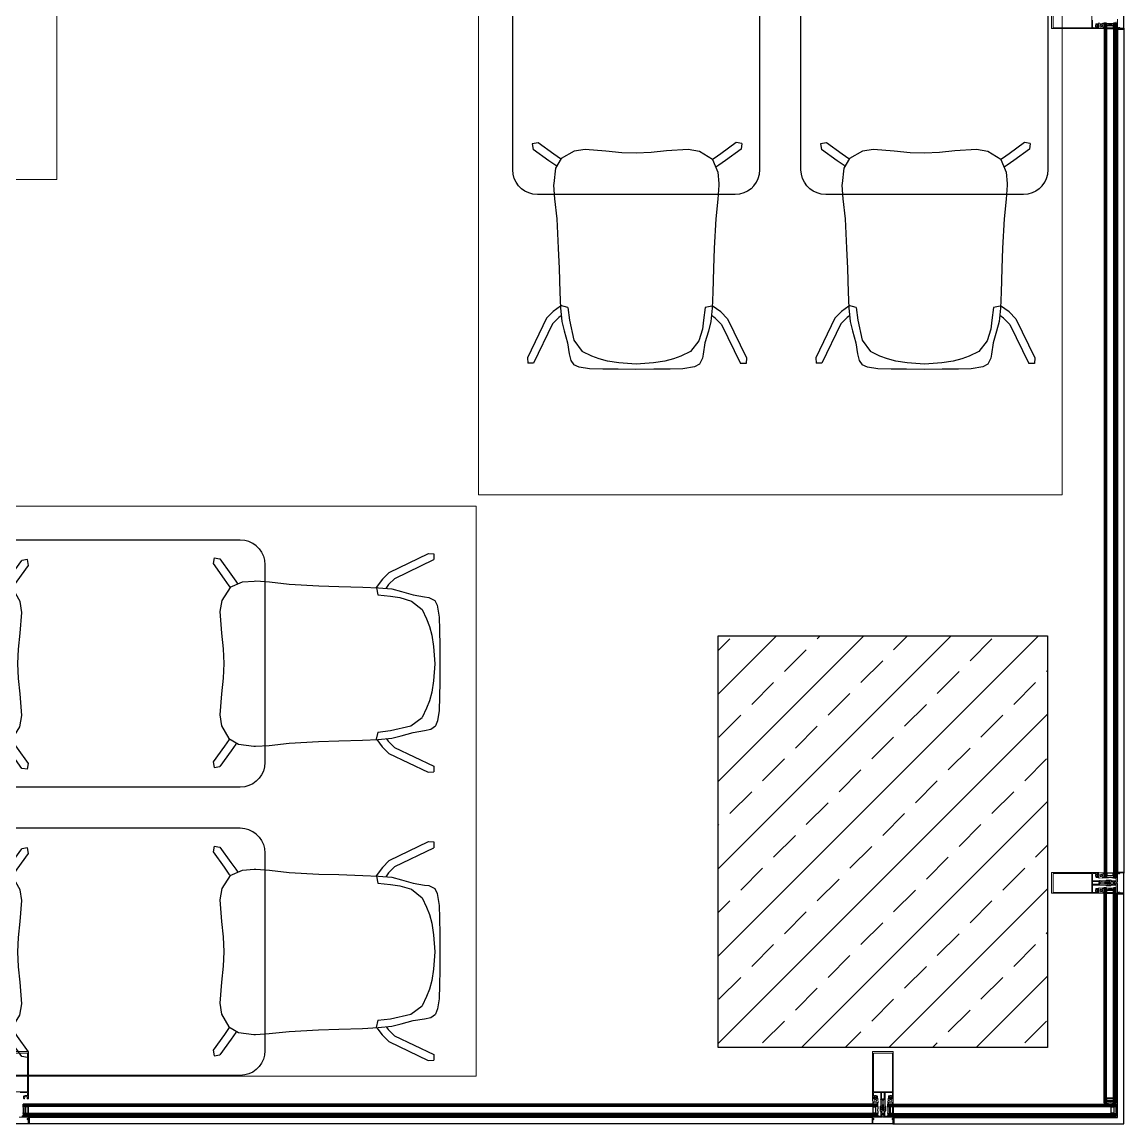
# Model space of a CAD drawing. Header units: centimetres. Extents: x -678439 to 55805, y -426864 to 17948.
# Drawn here: x 50020.6 to 50288.2, y 9625.3 to 9892.9 of the extents above; entities that cross this region are included whole.
import ezdxf

# ---------------------------------------------------------------- set-up
doc = ezdxf.new("R2010")
doc.units = ezdxf.units.CM
doc.header["$LTSCALE"] = 0.01
doc.header["$MEASUREMENT"] = 0
doc.layers.get('0').update_dxf_attribs({"lineweight": 0})
for name, color, linetype in [('AG-ELEV-02', 152, 'Continuous'), ('CAM', 1, 'Continuous'), ('V-0_Hatch_Concrete', 252, 'Continuous'), ('V-2_Column', 160, 'Continuous')]:
    doc.layers.add(name, color=color, linetype=linetype)
doc.layers.add('AG-Furniture', color=9, linetype='Continuous', lineweight=9)
doc.layers.add('AG-Profile_Aluminium', color=122, linetype='Continuous', lineweight=9)

# ---------------------------------------------------------------- blocks, each defined once
blk = doc.blocks.new('150714_ARSA$0$KOLON 80X120')
at = {"layer": 'V-0_Hatch_Concrete'}
h = blk.add_hatch(dxfattribs=at)
h.set_pattern_fill('ANSI33', color=256, scale=60)
h.set_pattern_definition([(45, (-19036.79, -4512.143), (-10.606602, 10.606602), []), (45, (-19026.183, -4512.143), (-10.606602, 10.606602), [7.5, -3.75])])
h.paths.add_polyline_path([(0, 100), (80, 100), (80, 0), (0, 0)])
at = {"layer": 'V-2_Column'}
blk.add_lwpolyline([(0, 100), (80, 100), (80, 0), (0, 0), (0, 100)], dxfattribs=at)
blk = doc.blocks.new('ART_00113592_P')
at = {"color": 0, "linetype": 'Continuous', "lineweight": -3}
for p, q in [((8.2, -29.7), (14.1, -21.4)), ((14.1, -21.4), (21.4, -14.1)), ((21.4, -14.1), (29.7, -8.2)), ((29.7, -8.2), (39.1, -3.8)), ((39.1, -3.8), (49.2, -1)), ((49.2, -1), (60, 0)), ((60, 0), (640, 0)), ((640, 0), (650.8, -1)), ((650.8, -1), (661, -3.8)), ((661, -3.8), (670.3, -8.2)), ((670.3, -8.2), (678.7, -14.1)), ((685.9, -21.4), (678.7, -14.1)), ((691.9, -29.7), (685.9, -21.4)), ((0, -60), (1, -49.2)), ((1, -49.2), (3.8, -39.1)), ((3.8, -39.1), (8.2, -29.7)), ((696.3, -39.1), (691.9, -29.7)), ((699.1, -49.2), (696.3, -39.1)), ((700.1, -60), (699.1, -49.2)), ((0, -540), (0, -60)), ((700, -60), (700.1, -60)), ((700.1, -540), (700.1, -60)), ((1, -550.8), (0, -540)), ((3.8, -561), (1, -550.8)), ((8.2, -570.3), (3.8, -561)), ((691.9, -570.3), (696.3, -561)), ((696.3, -561), (699.1, -550.8)), ((699.1, -550.8), (700.1, -540)), ((14.1, -578.7), (8.2, -570.3)), ((21.4, -585.9), (14.1, -578.7)), ((21.4, -585.9), (29.7, -591.9)), ((670.3, -591.9), (678.7, -585.9)), ((678.7, -585.9), (685.9, -578.7)), ((685.9, -578.7), (691.9, -570.3)), ((29.7, -591.9), (39.1, -596.3)), ((39.1, -596.3), (49.2, -599.1)), ((49.2, -599.1), (60, -600.1)), ((60, -600.1), (640, -600.1)), ((640, -600.1), (650.8, -599.1)), ((650.8, -599.1), (661, -596.3)), ((661, -596.3), (670.3, -591.9))]:
    blk.add_line(p, q, dxfattribs=at)
blk = doc.blocks.new('ART_00104314_P')
at = {"color": 0, "linetype": 'Continuous', "lineweight": -3}
for p, q in [((224.9, -0.3), (268.4, 0)), ((268.4, 0), (311.7, -0.3)), ((0, -28), (0.7, -14.3)), ((0.7, -14.3), (14.7, -14.5)), ((60.6, -109.3), (14.7, -14.5)), ((106.9, -27), (114.1, -12.5)), ((114.1, -12.5), (126, -6.2)), ((126, -6.2), (154.7, -1.5)), ((154.7, -1.5), (185.5, -0.7)), ((159.2, -32.4), (177.3, -25.4)), ((177.3, -25.4), (198.3, -19.6)), ((185.5, -0.7), (224.9, -0.3)), ((198.3, -19.6), (226, -15.6)), ((226, -15.6), (267.8, -12.3)), ((267.8, -12.3), (309.6, -15.6)), ((309.6, -15.6), (337.2, -19.6)), ((311.7, -0.3), (348.7, -0.6)), ((337.2, -19.6), (357.9, -25.4)), ((348.7, -0.6), (381.5, -1.4)), ((357.9, -25.4), (375.9, -32.4)), ((381.5, -1.4), (406.3, -5.4)), ((406.3, -5.4), (418.9, -10.9)), ((426.8, -21.6), (418.9, -10.9)), ((430.4, -37.6), (426.8, -21.6)), ((471.2, -110.5), (516.8, -15)), ((516.8, -15), (530.8, -14.7)), ((531.5, -28.4), (530.8, -14.7)), ((46, -123), (0, -28)), ((101, -64.7), (105.3, -37)), ((105.3, -37), (106.9, -27)), ((115.8, -69), (136.1, -43.3)), ((136.1, -43.3), (159.2, -32.4)), ((375.9, -32.4), (398.9, -43.3)), ((418.9, -70.9), (398.9, -43.3)), ((434.6, -64.8), (430.4, -37.6)), ((485.7, -124.2), (531.5, -28.4)), ((92.6, -92.8), (101, -64.7)), ((107, -97.4), (115.8, -69)), ((430, -119.7), (418.9, -70.9)), ((442.7, -93.8), (434.6, -64.8)), ((86.4, -116.3), (92.6, -92.8)), ((104.2, -119.7), (107, -97.4)), ((448.5, -116.5), (442.7, -93.8)), ((46, -123), (62.4, -139.4)), ((60.6, -109.3), (75.8, -124.5)), ((75.8, -124.5), (85.1, -131.2)), ((83.5, -148.7), (86.4, -116.3)), ((100.5, -150.5), (104.2, -119.7)), ((433.9, -150.5), (430, -119.7)), ((451.7, -149.7), (448.5, -116.5)), ((449.8, -130.1), (455.9, -125.6)), ((455.9, -125.6), (471.2, -110.5)), ((469.4, -140.5), (485.7, -124.2)), ((62.4, -139.4), (83.2, -154.4)), ((81.9, -187.2), (83.5, -148.7)), ((83.8, -153.8), (100.5, -150.5)), ((433.9, -150.5), (451.3, -154.8)), ((453.5, -187.5), (451.7, -149.7)), ((451.8, -153.1), (469.4, -140.5)), ((80.2, -245.3), (81.9, -187.2)), ((455.1, -245.3), (453.5, -187.5)), ((78.6, -294.2), (80.2, -245.3)), ((456.9, -294.4), (455.1, -245.3)), ((74.7, -365.7), (78.6, -294.2)), ((460.8, -365.8), (456.9, -294.4)), ((69.2, -413.4), (74.7, -365.7)), ((466.2, -414.4), (460.8, -365.8)), ((66.9, -447.1), (69.2, -413.4)), ((468.3, -447.5), (466.2, -414.4)), ((67.1, -451.2), (66.9, -447.1)), ((69.2, -478.9), (67.1, -451.2)), ((463.5, -488.8), (468.1, -451.6)), ((468.1, -451.6), (468.3, -447.5)), ((82.4, -509.5), (69.2, -478.9)), ((13.2, -534.5), (50.6, -507.5)), ((50.6, -507.5), (67.1, -495.8)), ((67.1, -495.8), (74.4, -490.9)), ((449.9, -512.2), (463.5, -488.8)), ((460.9, -493.4), (463.2, -495.1)), ((463.2, -495.1), (479.7, -506.8)), ((479.7, -506.8), (517.7, -534.1)), ((11, -548.4), (13.2, -534.5)), ((24.9, -550.8), (62.2, -523.8)), ((62.2, -523.8), (78.7, -512.1)), ((78.7, -512.1), (82.5, -509.5)), ((82.5, -509.6), (82.4, -509.5)), ((82.5, -509.6), (114.2, -529.3)), ((114.2, -529.3), (141.4, -534.3)), ((141.4, -534.3), (193.8, -530.5)), ((193.8, -530.5), (231.5, -526.4)), ((231.5, -526.4), (267.6, -524.7)), ((267.6, -524.7), (302.8, -526.1)), ((302.8, -526.1), (341.4, -530.1)), ((341.4, -530.1), (392, -534.2)), ((392, -534.2), (418.6, -529.9)), ((418.6, -529.9), (449.9, -512.2)), ((449.9, -512.2), (450.1, -512.1)), ((450.8, -510.8), (451.6, -511.3)), ((451.6, -511.3), (468.1, -523)), ((468.1, -523), (506.1, -550.3)), ((520, -548), (517.7, -534.1)), ((11, -548.4), (24.9, -550.8)), ((506.1, -550.3), (520, -548))]:
    blk.add_line(p, q, dxfattribs=at)
blk = doc.blocks.new('A$C4C4F46C8')
at = {"layer": 'AG-Furniture', "color": 251}
for points, elevation in [([(-982, -9369.7), (435, -9369.7), (435, -16057.1), (-982, -16057.1)], -2130.8), ([(-988, -16085.2), (-7460, -16085.2), (-7460, -17469), (-988, -17469)], -3054.2)]:
    blk.add_lwpolyline(points, close=True, dxfattribs=dict(at, elevation=elevation))
blk.add_lwpolyline([(-17100, -15291.6), (-2006.3, -15291.6), (-2006.3, -13023.9), (-17100, -13023.9)], close=True, dxfattribs=at)
at = {"layer": 'AG-Furniture', "ltscale": 0.3}
for name, p, rotation in [('ART_00113592_P', (-899, -15328.2), 89.99998794123918), ('ART_00113592_P', (-899, -15328.2), 89.99998794123918), ('ART_00113592_P', (-198.9, -15328.2), 89.99998794123918), ('ART_00113592_P', (-198.9, -15328.2), 89.99998794123918), ('ART_00104314_P', (-331.3, -15752.8, -720), 179.9999879412391), ('ART_00104314_P', (-331.3, -15752.8, -720), 179.9999879412391), ('ART_00104314_P', (368.8, -15752.8, -720), 179.9999879412391), ('ART_00104314_P', (368.8, -15752.8, -720), 179.9999879412391), ('ART_00113592_P', (-1500.5, -16767.3, 720), 180), ('ART_00113592_P', (-1500.5, -16767.3, 720), 180), ('ART_00104314_P', (-2625.2, -16734.9), 90), ('ART_00104314_P', (-2625.2, -16734.9), 90), ('ART_00104314_P', (-1075.8, -16199.7), 270), ('ART_00104314_P', (-1075.8, -16199.7), 270), ('ART_00113592_P', (-1500.5, -17467.4, 720), 180), ('ART_00113592_P', (-1500.5, -17467.4, 720), 180), ('ART_00104314_P', (-2625.2, -17435), 90), ('ART_00104314_P', (-2625.2, -17435), 90), ('ART_00104314_P', (-1075.8, -16899.7), 270), ('ART_00104314_P', (-1075.8, -16899.7), 270)]:
    blk.add_blockref(name, p, dxfattribs=dict(at, rotation=rotation))
blk = doc.blocks.new('A$C514D6D2B')
at = {"layer": 'AG-ELEV-02'}
for p, q in [((36330.4, 8216.8), (36330.4, 6167.1)), ((36330.4, 8215.5), (36346.1, 8215.5)), ((36346.1, 8218), (36346.1, 6165.9)), ((36330.4, 6168.4), (36346.1, 6168.4)), ((36330.4, 5572.3), (36330.4, 6116.8)), ((36330.4, 6115.5), (36346.1, 6115.5)), ((36346.1, 5556.6), (36346.1, 6118)), ((35735.6, 5572.3), (33685.9, 5572.3)), ((33687.2, 5572.3), (33687.2, 5556.6)), ((35734.3, 5572.3), (35734.3, 5556.6)), ((35785.9, 5572.3), (36330.4, 5572.3)), ((35787.2, 5572.3), (35787.2, 5556.6)), ((35736.8, 5556.6), (33684.7, 5556.6)), ((35784.7, 5556.6), (36346.1, 5556.6))]:
    blk.add_line(p, q, dxfattribs=at)
at = {"layer": 'AG-Profile_Aluminium'}
for points in [[(36269.9, 8236.9), (36269.9, 8220.4, 0.414214), (36271.4, 8218.9), (36277.9, 8218.9), (36277.9, 8221.1), (36277.4, 8221.1, -0.414214), (36276.9, 8221.6), (36276.9, 8224.6, -0.414214), (36277.4, 8225.1), (36277.9, 8225.1), (36277.9, 8227, -0.414214), (36279.4, 8228.5), (36284.4, 8228.5, -0.414214), (36284.9, 8228), (36284.9, 8227, -0.280185), (36284.7, 8226.6), (36283.8, 8226.1), (36283.4, 8226.1), (36283.4, 8227.3), (36280.4, 8227.3, 0.414214), (36279.9, 8226.8), (36279.9, 8223.6), (36279.4, 8223.1), (36279.9, 8222.6), (36279.9, 8219.4, 0.414214), (36280.4, 8218.9), (36283.4, 8218.9), (36283.4, 8220.1), (36283.8, 8220.1), (36284.7, 8219.7, -0.280185), (36284.9, 8219.3), (36284.9, 8217.4, -0.414214), (36284.4, 8216.9), (36170.7, 8216.9, -0.414214), (36170.2, 8217.4), (36170.2, 8266.4, -0.400911)], [(33636.3, 5732.5), (33685.3, 5732.5, -0.400911), (33685.8, 5732), (33685.8, 5618.3, -0.414214), (33685.3, 5617.8), (33683.4, 5617.8, -0.280185), (33683, 5618), (33682.6, 5618.9), (33682.6, 5619.3), (33683.8, 5619.3), (33683.8, 5622.3, 0.414214), (33683.3, 5622.8), (33680.1, 5622.8), (33679.6, 5623.3), (33679.1, 5622.8), (33675.9, 5622.8, 0.414214), (33675.4, 5622.3), (33675.4, 5619.3), (33676.6, 5619.3), (33676.6, 5618.9), (33676.1, 5618, -0.280185), (33675.7, 5617.8), (33674.7, 5617.8, -0.414214), (33674.2, 5618.3), (33674.2, 5623.3, -0.414214), (33675.7, 5624.8), (33677.6, 5624.8), (33677.6, 5625.3, -0.414214), (33678.1, 5625.8), (33681.1, 5625.8, -0.414214), (33681.6, 5625.3), (33681.6, 5624.8), (33683.8, 5624.8), (33683.8, 5631.3, 0.414214), (33682.3, 5632.8), (33665.8, 5632.8)]]:
    blk.add_lwpolyline(points, format="xyb", dxfattribs=at)
for points in [[(36268.1, 8265.1), (36268.1, 8218.8), (36174.2, 8218.8), (36174.2, 8265.1)], [(36268.1, 6165.1), (36268.1, 6118.8), (36174.2, 6118.8), (36174.2, 6165.1)], [(36319.7, 6138.9), (36319.7, 6144.9), (36313.9, 6144.9), (36313.9, 6138.9)], [(33683.9, 5634.6), (33637.6, 5634.6), (33637.6, 5728.5), (33683.9, 5728.5)], [(35783.9, 5634.6), (35737.6, 5634.6), (35737.6, 5728.5), (35783.9, 5728.5)], [(35757.7, 5583), (35763.7, 5583), (35763.7, 5588.8), (35757.7, 5588.8)]]:
    blk.add_lwpolyline(points, close=True, dxfattribs=at)
at = {"layer": 'AG-Profile_Aluminium', "color": 9}
for points in [[(36327.2, 8232.7), (36327.5, 8232.6), (36327.5, 8231.7), (36326.7, 8231.2, 0.834458), (36326.7, 8230.7), (36327.5, 8231.1), (36327.5, 8230.2), (36326.7, 8229.7, 0.834458), (36326.7, 8229.2), (36327.5, 8229.6), (36327.5, 8228.7), (36326.7, 8228.2, 0.834458), (36326.7, 8227.7), (36327.5, 8228.1), (36327.5, 8227.2), (36326.7, 8226.7, 0.834458), (36326.7, 8226.2), (36327.5, 8226.6), (36327.5, 8225.7), (36326.7, 8225.2, 0.834458), (36326.7, 8224.7), (36327.5, 8225.1), (36327.5, 8224.2), (36326.7, 8223.7, 0.834458), (36326.7, 8223.2), (36327.5, 8223.6), (36327.5, 8222.7), (36326.7, 8222.2, 0.834458), (36326.7, 8221.7), (36327.5, 8222.1), (36327.5, 8221.2), (36326.7, 8220.7, 0.834458), (36326.7, 8220.2), (36327.5, 8220.6), (36327.5, 8219.7), (36326.7, 8219.2, 0.834458), (36326.7, 8218.7), (36327.5, 8219.1), (36327.5, 8218.2), (36326.7, 8217.7, 0.833224), (36326.7, 8217.2), (36326.8, 8217.2, -0.121295), (36327.5, 8217.4, -0.083975), (36326.5, 8215.3, 0.853065), (36326.9, 8215, -0.075674), (36329.2, 8216.8, 0.344474), (36330, 8217.8), (36330, 8239.7, 0.253164)], [(33663, 5572.7), (33684.9, 5572.7, 0.344474), (33685.8, 5573.5, -0.075525), (33687.6, 5575.9, 0.853065), (33687.3, 5576.3, -0.085692), (33685.2, 5575.2, -0.114183), (33685.4, 5576), (33685.4, 5576.1, 0.833224), (33684.9, 5576.1), (33684.4, 5575.2), (33683.5, 5575.2), (33683.9, 5576.1, 0.834458), (33683.4, 5576.1), (33682.9, 5575.2), (33682, 5575.2), (33682.4, 5576.1, 0.834458), (33681.9, 5576.1), (33681.4, 5575.2), (33680.5, 5575.2), (33680.9, 5576.1, 0.834458), (33680.4, 5576.1), (33679.9, 5575.2), (33679, 5575.2), (33679.4, 5576.1, 0.834458), (33678.9, 5576.1), (33678.4, 5575.2), (33677.5, 5575.2), (33677.9, 5576.1, 0.834458), (33677.4, 5576.1), (33676.9, 5575.2), (33676, 5575.2), (33676.4, 5576.1, 0.834458), (33675.9, 5576.1), (33675.4, 5575.2), (33674.5, 5575.2), (33674.9, 5576.1, 0.834458), (33674.4, 5576.1), (33673.9, 5575.2), (33673, 5575.2), (33673.4, 5576.1, 0.834458), (33672.9, 5576.1), (33672.4, 5575.2), (33671.5, 5575.2), (33671.9, 5576.1, 0.834458), (33671.4, 5576.1), (33670.9, 5575.2), (33670, 5575.2)]]:
    blk.add_lwpolyline(points, format="xyb", dxfattribs=at)
at = {"layer": 'AG-Profile_Aluminium'}
for points in [[(36344.8, 8241.9), (36344.8, 8265.9, 0.415475), (36344.6, 8266.1), (36336.7, 8266.1), (36335.6, 8264.8, -0.734294), (36332.4, 8266.1, 0.180054), (36332.2, 8266.7), (36330.7, 8266.7, -1.029401), (36330.8, 8267.4), (36344.6, 8267.4, -0.414214), (36346.1, 8265.9), (36346.1, 8218, -0.414214), (36344.6, 8216.5), (36330.8, 8216.5, -1.029594), (36330.7, 8217.2), (36332.2, 8217.2, 0.18004), (36332.4, 8217.8, -0.734976), (36335.6, 8219.1), (36336.7, 8217.8), (36344.6, 8217.8, 0.415536), (36344.8, 8218)], [(36283.8, 6157.7), (36284.7, 6157.3, -0.280185), (36284.9, 6156.9), (36284.9, 6155.8, -0.414214), (36284.4, 6155.3), (36279.4, 6155.3, -0.414214), (36277.9, 6156.8), (36277.9, 6158.7), (36277.4, 6158.7, -0.414214), (36276.9, 6159.2), (36276.9, 6162.2, -0.414214), (36277.4, 6162.7), (36277.9, 6162.7), (36277.9, 6164.9), (36271.4, 6164.9, 0.414214), (36269.9, 6163.4), (36269.9, 6146.9), (36286.9, 6146.9), (36286.9, 6147.5), (36287.7, 6147.5, -0.414898), (36287.9, 6147.3), (36287.9, 6146.9), (36305.9, 6146.9), (36306.9, 6145.9), (36306.9, 6145, -0.401727), (36305.8, 6143.7), (36305.5, 6144.2), (36305.2, 6143.7), (36304.4, 6143.7), (36304.4, 6143.7), (36304.1, 6144.2), (36303.8, 6143.7), (36303, 6143.7), (36302.7, 6144.2), (36302.4, 6143.7), (36301.6, 6143.7), (36301.3, 6144.2), (36301, 6143.7), (36300.2, 6143.7), (36299.9, 6144.2), (36299.6, 6143.7), (36298.8, 6143.7), (36298.5, 6144.2), (36298.2, 6143.7), (36297.3, 6143.7), (36297.1, 6144.2), (36296.8, 6143.7), (36295.9, 6143.7), (36295.6, 6144.2), (36295.4, 6143.7), (36294.5, 6143.7), (36294.2, 6144.2), (36293.9, 6143.7), (36293.1, 6143.7), (36292.8, 6144.2), (36292.5, 6143.7), (36291.7, 6143.7), (36291.4, 6144.2), (36291.1, 6143.7), (36290.3, 6143.7), (36290, 6144.2), (36289.7, 6143.7), (36289.3, 6143.7), (36287.8, 6142.3, 0.414204), (36287.8, 6141.6), (36289.3, 6140.1), (36290.4, 6140.1), (36290.7, 6139.6), (36291, 6140.1), (36291.8, 6140.1), (36292.1, 6139.6), (36292.4, 6140.1), (36293.2, 6140.1), (36293.5, 6139.6), (36293.8, 6140.1), (36294.7, 6140.1), (36294.9, 6139.6), (36295.2, 6140.1), (36296.1, 6140.1), (36296.4, 6139.6), (36296.6, 6140.1), (36297.5, 6140.1), (36297.8, 6139.6), (36298.1, 6140.1), (36298.9, 6140.1), (36299.2, 6139.6), (36299.5, 6140.1), (36300.3, 6140.1), (36300.6, 6139.6), (36300.9, 6140.1), (36301.7, 6140.1), (36302, 6139.6), (36302.3, 6140.1), (36303.1, 6140.1), (36303.4, 6139.6), (36303.7, 6140.1), (36304.5, 6140.1), (36304.8, 6139.6), (36305.1, 6140.1), (36305.9, 6140.1), (36306.2, 6139.6), (36306.4, 6139.9, -0.259555), (36306.9, 6139), (36306.9, 6137.9), (36305.9, 6136.9), (36287.9, 6136.9), (36287.9, 6136.5, -0.414214), (36287.7, 6136.3), (36286.9, 6136.3), (36286.9, 6136.9), (36269.9, 6136.9), (36269.9, 6120.4, 0.414214), (36271.4, 6118.9), (36277.9, 6118.9), (36277.9, 6121.1), (36277.4, 6121.1, -0.414214), (36276.9, 6121.6), (36276.9, 6124.6, -0.414214), (36277.4, 6125.1), (36277.9, 6125.1), (36277.9, 6127, -0.414214), (36279.4, 6128.5), (36284.4, 6128.5, -0.414214), (36284.9, 6128), (36284.9, 6127, -0.280185), (36284.7, 6126.6), (36283.8, 6126.1), (36283.4, 6126.1), (36283.4, 6127.3), (36280.4, 6127.3, 0.414214), (36279.9, 6126.8), (36279.9, 6123.6), (36279.4, 6123.1), (36279.9, 6122.6), (36279.9, 6119.4, 0.414214), (36280.4, 6118.9), (36283.4, 6118.9), (36283.4, 6120.1), (36283.8, 6120.1), (36284.7, 6119.7, -0.280185), (36284.9, 6119.3), (36284.9, 6117.4, -0.414214), (36284.4, 6116.9), (36170.7, 6116.9, -0.414214), (36170.2, 6117.4), (36170.2, 6166.4, -0.400911), (36170.7, 6166.9), (36284.4, 6166.9, -0.414214), (36284.9, 6166.4), (36284.9, 6164.6, -0.280185), (36284.7, 6164.2), (36283.8, 6163.7), (36283.4, 6163.7), (36283.4, 6164.9), (36280.4, 6164.9, 0.414214), (36279.9, 6164.4), (36279.9, 6161.2), (36279.4, 6160.7), (36279.9, 6160.2), (36279.9, 6157, 0.414214), (36280.4, 6156.5), (36283.4, 6156.5), (36283.4, 6157.7)], [(36344.8, 6141.9), (36344.8, 6165.9, 0.415475), (36344.6, 6166.1), (36336.7, 6166.1), (36335.6, 6164.8, -0.734294), (36332.4, 6166.1, 0.180054), (36332.2, 6166.7), (36330.7, 6166.7, -1.029401), (36330.8, 6167.4), (36344.6, 6167.4, -0.414214), (36346.1, 6165.9), (36346.1, 6118, -0.414214), (36344.6, 6116.5), (36330.8, 6116.5, -1.029594), (36330.7, 6117.2), (36332.2, 6117.2, 0.18004), (36332.4, 6117.8, -0.734976), (36335.6, 6119.1), (36336.7, 6117.8), (36344.6, 6117.8, 0.415536), (36344.8, 6118)], [(36285.2, 6142.3, 0.414204), (36285.2, 6141.6), (36287.1, 6139.7, -0.668177), (36286.8, 6138.8), (36269.9, 6138.8), (36269.9, 6145.1), (36286.8, 6145.1, -0.668169), (36287.1, 6144.2)], [(36325.2, 6143.7), (36325.6, 6143.7), (36326.5, 6144.2, 0.280182), (36326.7, 6144.6), (36326.7, 6146.4, 0.414214), (36326.2, 6146.9), (36316.8, 6146.9, -0.198912), (36315.3, 6147.5), (36314.5, 6148.3, 0.198912), (36313.1, 6148.9), (36303.2, 6148.9, 0.414214), (36302.7, 6148.4), (36302.7, 6147.6, 0.414214), (36303.2, 6147.1), (36311.4, 6147.1, -0.414156), (36311.9, 6146.6), (36311.9, 6143.2, -0.414272), (36311.4, 6142.7), (36310.4, 6142.7, -0.414214), (36310.3, 6142.8), (36310.3, 6143.1, -0.244698), (36310.4, 6143.2), (36311.4, 6143.9, 0.414214), (36311.4, 6144.2), (36311.2, 6144.5), (36309.9, 6143.6, 0.244698), (36309.7, 6143.3), (36309.7, 6143, -0.414214), (36309.4, 6142.7), (36308.2, 6142.7, -0.414214), (36308.1, 6142.8), (36308.1, 6143.1, -0.244698), (36308.2, 6143.2), (36309.1, 6143.9, 0.414214), (36309.2, 6144.2), (36309, 6144.5), (36307.6, 6143.6, 0.244698), (36307.5, 6143.3), (36307.5, 6143, -0.414214), (36307.2, 6142.7), (36306, 6142.7, -0.414214), (36305.9, 6142.8), (36305.9, 6143.1, -0.244698), (36305.9, 6143.2), (36306.9, 6143.9, 0.414214), (36307, 6144.2), (36306.7, 6144.5), (36305.4, 6143.6, 0.244698), (36305.3, 6143.3), (36305.3, 6143, -0.414214), (36305, 6142.7), (36303.8, 6142.7, -0.414214), (36303.7, 6142.8), (36303.7, 6143.1, -0.244698), (36303.7, 6143.2), (36304.7, 6143.9, 0.414214), (36304.7, 6144.2), (36304.5, 6144.5), (36303.2, 6143.6, 0.244698), (36303.1, 6143.3), (36303.1, 6143, -0.414214), (36302.8, 6142.7), (36301.5, 6142.7, -0.414214), (36301.4, 6142.8), (36301.4, 6143, -0.244698), (36301.5, 6143.1), (36302.6, 6143.9, 0.414214), (36302.7, 6144.2), (36302.5, 6144.5), (36300.2, 6142.9, 0), (36300.2, 6142.9, 0.244698), (36299.7, 6142.1), (36299.7, 6141.8, 0.244698), (36300.2, 6141), (36302.5, 6139.4), (36302.7, 6139.7, 0.414214), (36302.6, 6140), (36301.5, 6140.8, -0.244698), (36301.4, 6140.9), (36301.4, 6141, -0.414214), (36301.5, 6141.1), (36302.8, 6141.1, -0.414214), (36303.1, 6140.8), (36303.1, 6140.5, 0.244698), (36303.2, 6140.3), (36304.5, 6139.4), (36304.7, 6139.7, 0.414214), (36304.7, 6140), (36303.7, 6140.7, -0.244698), (36303.7, 6140.8), (36303.7, 6141, -0.414214), (36303.8, 6141.1), (36305, 6141.1, -0.414214), (36305.3, 6140.8), (36305.3, 6140.5, 0.244698), (36305.4, 6140.3), (36306.7, 6139.4), (36307, 6139.7, 0.414214), (36306.9, 6140), (36305.9, 6140.7, -0.244698), (36305.9, 6140.8), (36305.9, 6141, -0.414214), (36306, 6141.1), (36307.2, 6141.1, -0.414214), (36307.5, 6140.8), (36307.5, 6140.5, 0.244698), (36307.6, 6140.3), (36309, 6139.4), (36309.2, 6139.7, 0.414214), (36309.1, 6140), (36308.2, 6140.7, -0.244698), (36308.1, 6140.8), (36308.1, 6141, -0.414214), (36308.2, 6141.1), (36309.4, 6141.1, -0.414214), (36309.7, 6140.8), (36309.7, 6140.5, 0.244698), (36309.9, 6140.3), (36311.2, 6139.4), (36311.4, 6139.7, 0.414214), (36311.4, 6140), (36310.4, 6140.7, -0.244698), (36310.3, 6140.8), (36310.3, 6141, -0.414214), (36310.4, 6141.1), (36311.4, 6141.1, -0.414214), (36311.9, 6140.6), (36311.9, 6137.2, -0.414214), (36311.4, 6136.7), (36303.2, 6136.7, 0.414214), (36302.7, 6136.2), (36302.7, 6135.4, 0.414214), (36303.2, 6134.9), (36313.1, 6134.9, 0.198912), (36314.5, 6135.5), (36315.3, 6136.3, -0.198912), (36316.8, 6136.9), (36326.2, 6136.9, 0.414214), (36326.7, 6137.4), (36326.7, 6139.3, 0.280182), (36326.5, 6139.7), (36325.6, 6140.1), (36325.2, 6140.1), (36325.2, 6138.9), (36322.2, 6138.9, -0.414214), (36321.7, 6139.4), (36321.7, 6141.4), (36321.2, 6141.9), (36321.7, 6142.4), (36321.7, 6144.4, -0.414214), (36322.2, 6144.9), (36325.2, 6144.9)], [(35776.6, 5618.9), (35776.1, 5618, -0.280185), (35775.7, 5617.8), (35774.7, 5617.8, -0.414214), (35774.2, 5618.3), (35774.2, 5623.3, -0.414214), (35775.7, 5624.8), (35777.6, 5624.8), (35777.6, 5625.3, -0.414214), (35778.1, 5625.8), (35781.1, 5625.8, -0.414214), (35781.6, 5625.3), (35781.6, 5624.8), (35783.8, 5624.8), (35783.8, 5631.3, 0.414214), (35782.3, 5632.8), (35765.8, 5632.8), (35765.8, 5615.8), (35766.4, 5615.8), (35766.4, 5615, -0.414898), (35766.2, 5614.8), (35765.8, 5614.8), (35765.8, 5596.8), (35764.8, 5595.8), (35763.8, 5595.8, -0.401727), (35762.6, 5596.9), (35763.1, 5597.2), (35762.6, 5597.5), (35762.6, 5598.3), (35762.6, 5598.3), (35763.1, 5598.6), (35762.6, 5598.9), (35762.6, 5599.7), (35763.1, 5600), (35762.6, 5600.3), (35762.6, 5601.1), (35763.1, 5601.4), (35762.6, 5601.7), (35762.6, 5602.5), (35763.1, 5602.8), (35762.6, 5603.1), (35762.6, 5603.9), (35763.1, 5604.2), (35762.6, 5604.5), (35762.6, 5605.4), (35763.1, 5605.6), (35762.6, 5605.9), (35762.6, 5606.8), (35763.1, 5607.1), (35762.6, 5607.3), (35762.6, 5608.2), (35763.1, 5608.5), (35762.6, 5608.8), (35762.6, 5609.6), (35763.1, 5609.9), (35762.6, 5610.2), (35762.6, 5611), (35763.1, 5611.3), (35762.6, 5611.6), (35762.6, 5612.4), (35763.1, 5612.7), (35762.6, 5613), (35762.6, 5613.4), (35761.1, 5614.9, 0.414204), (35760.4, 5614.9), (35759, 5613.4), (35759, 5612.3), (35758.5, 5612), (35759, 5611.7), (35759, 5610.9), (35758.5, 5610.6), (35759, 5610.3), (35759, 5609.5), (35758.5, 5609.2), (35759, 5608.9), (35759, 5608), (35758.5, 5607.8), (35759, 5607.5), (35759, 5606.6), (35758.5, 5606.3), (35759, 5606.1), (35759, 5605.2), (35758.5, 5604.9), (35759, 5604.6), (35759, 5603.8), (35758.5, 5603.5), (35759, 5603.2), (35759, 5602.4), (35758.5, 5602.1), (35759, 5601.8), (35759, 5601), (35758.5, 5600.7), (35759, 5600.4), (35759, 5599.6), (35758.5, 5599.3), (35759, 5599), (35759, 5598.2), (35758.5, 5597.9), (35759, 5597.6), (35759, 5596.8), (35758.5, 5596.5), (35758.8, 5596.3, -0.259555), (35757.8, 5595.8), (35756.8, 5595.8), (35755.8, 5596.8), (35755.8, 5614.8), (35755.4, 5614.8, -0.414214), (35755.2, 5615), (35755.2, 5615.8), (35755.8, 5615.8), (35755.8, 5632.8), (35739.3, 5632.8, 0.414214), (35737.8, 5631.3), (35737.8, 5624.8), (35740, 5624.8), (35740, 5625.3, -0.414214), (35740.5, 5625.8), (35743.5, 5625.8, -0.414214), (35744, 5625.3), (35744, 5624.8), (35745.9, 5624.8, -0.414214), (35747.4, 5623.3), (35747.4, 5618.3, -0.414214), (35746.9, 5617.8), (35745.8, 5617.8, -0.280185), (35745.4, 5618), (35745, 5618.9), (35745, 5619.3), (35746.2, 5619.3), (35746.2, 5622.3, 0.414214), (35745.7, 5622.8), (35742.5, 5622.8), (35742, 5623.3), (35741.5, 5622.8), (35738.3, 5622.8, 0.414214), (35737.8, 5622.3), (35737.8, 5619.3), (35739, 5619.3), (35739, 5618.9), (35738.5, 5618, -0.280185), (35738.1, 5617.8), (35736.3, 5617.8, -0.414214), (35735.8, 5618.3), (35735.8, 5732, -0.414214), (35736.3, 5732.5), (35785.3, 5732.5, -0.400911), (35785.8, 5732), (35785.8, 5618.3, -0.414214), (35785.3, 5617.8), (35783.4, 5617.8, -0.280185), (35783, 5618), (35782.6, 5618.9), (35782.6, 5619.3), (35783.8, 5619.3), (35783.8, 5622.3, 0.414214), (35783.3, 5622.8), (35780.1, 5622.8), (35779.6, 5623.3), (35779.1, 5622.8), (35775.9, 5622.8, 0.414214), (35775.4, 5622.3), (35775.4, 5619.3), (35776.6, 5619.3)], [(35761.1, 5617.5, 0.414204), (35760.4, 5617.5), (35758.5, 5615.5, -0.668177), (35757.6, 5615.9), (35757.6, 5632.8), (35763.9, 5632.8), (35763.9, 5615.9, -0.668169), (35763.1, 5615.5)], [(35762.5, 5577.5), (35762.5, 5577.1), (35763, 5576.2, 0.280182), (35763.4, 5576), (35765.2, 5576, 0.414214), (35765.7, 5576.5), (35765.7, 5585.9, -0.198912), (35766.3, 5587.4), (35767.2, 5588.2, 0.198912), (35767.7, 5589.6), (35767.7, 5599.5, 0.414214), (35767.2, 5600), (35766.4, 5600, 0.414214), (35765.9, 5599.5), (35765.9, 5591.3, -0.414156), (35765.4, 5590.8), (35762, 5590.8, -0.414272), (35761.5, 5591.3), (35761.5, 5592.3, -0.414214), (35761.6, 5592.4), (35761.9, 5592.4, -0.244698), (35762, 5592.3), (35762.7, 5591.3, 0.414214), (35763, 5591.3), (35763.3, 5591.5), (35762.4, 5592.8, 0.244698), (35762.1, 5593), (35761.8, 5593, -0.414214), (35761.5, 5593.3), (35761.5, 5594.5, -0.414214), (35761.6, 5594.6), (35761.9, 5594.6, -0.244698), (35762, 5594.5), (35762.7, 5593.5, 0.414214), (35763, 5593.5), (35763.3, 5593.7), (35762.4, 5595.1, 0.244698), (35762.1, 5595.2), (35761.8, 5595.2, -0.414214), (35761.5, 5595.5), (35761.5, 5596.7, -0.414214), (35761.6, 5596.8), (35761.9, 5596.8, -0.244698), (35762, 5596.8), (35762.7, 5595.8, 0.414214), (35763, 5595.7), (35763.3, 5596), (35762.4, 5597.3, 0.244698), (35762.1, 5597.4), (35761.8, 5597.4, -0.414214), (35761.5, 5597.7), (35761.5, 5598.9, -0.414214), (35761.6, 5599), (35761.9, 5599, -0.244698), (35762, 5599), (35762.7, 5598, 0.414214), (35763, 5598), (35763.3, 5598.2), (35762.4, 5599.5, 0.244698), (35762.1, 5599.6), (35761.8, 5599.6, -0.414214), (35761.5, 5599.9), (35761.5, 5601.2, -0.414214), (35761.6, 5601.3), (35761.8, 5601.3, -0.244698), (35761.9, 5601.2), (35762.7, 5600.1, 0.414214), (35763, 5600), (35763.3, 5600.2), (35761.7, 5602.5, 0), (35761.7, 5602.5, 0.244698), (35760.9, 5603), (35760.6, 5603, 0.244698), (35759.8, 5602.5), (35758.2, 5600.2), (35758.5, 5600, 0.414214), (35758.8, 5600.1), (35759.6, 5601.2, -0.244698), (35759.7, 5601.3), (35759.8, 5601.3, -0.414214), (35759.9, 5601.2), (35759.9, 5599.9, -0.414214), (35759.6, 5599.6), (35759.4, 5599.6, 0.244698), (35759.1, 5599.5), (35758.2, 5598.2), (35758.5, 5598, 0.414214), (35758.8, 5598), (35759.5, 5599, -0.244698), (35759.6, 5599), (35759.8, 5599, -0.414214), (35759.9, 5598.9), (35759.9, 5597.7, -0.414214), (35759.6, 5597.4), (35759.4, 5597.4, 0.244698), (35759.1, 5597.3), (35758.2, 5596), (35758.5, 5595.7, 0.414214), (35758.8, 5595.8), (35759.5, 5596.8, -0.244698), (35759.6, 5596.8), (35759.8, 5596.8, -0.414214), (35759.9, 5596.7), (35759.9, 5595.5, -0.414214), (35759.6, 5595.2), (35759.4, 5595.2, 0.244698), (35759.1, 5595.1), (35758.2, 5593.7), (35758.5, 5593.5, 0.414214), (35758.8, 5593.5), (35759.5, 5594.5, -0.244698), (35759.6, 5594.6), (35759.8, 5594.6, -0.414214), (35759.9, 5594.5), (35759.9, 5593.3, -0.414214), (35759.6, 5593), (35759.4, 5593, 0.244698), (35759.1, 5592.8), (35758.2, 5591.5), (35758.5, 5591.3, 0.414214), (35758.8, 5591.3), (35759.5, 5592.3, -0.244698), (35759.6, 5592.4), (35759.8, 5592.4, -0.414214), (35759.9, 5592.3), (35759.9, 5591.3, -0.414214), (35759.4, 5590.8), (35756, 5590.8, -0.414214), (35755.5, 5591.3), (35755.5, 5599.5, 0.414214), (35755, 5600), (35754.2, 5600, 0.414214), (35753.7, 5599.5), (35753.7, 5589.6, 0.198912), (35754.3, 5588.2), (35755.2, 5587.4, -0.198912), (35755.7, 5585.9), (35755.7, 5576.5, 0.414214), (35756.2, 5576), (35758.1, 5576, 0.280182), (35758.5, 5576.2), (35758.9, 5577.1), (35758.9, 5577.5), (35757.7, 5577.5), (35757.7, 5580.5, -0.414214), (35758.2, 5581), (35760.2, 5581), (35760.7, 5581.5), (35761.2, 5581), (35763.2, 5581, -0.414214), (35763.7, 5580.5), (35763.7, 5577.5)], [(33660.8, 5557.9), (33684.7, 5557.9, 0.415475), (33684.9, 5558.1), (33684.9, 5566), (33683.6, 5567.1, -0.734294), (33684.9, 5570.3, 0.180054), (33685.5, 5570.5), (33685.5, 5572, -1.029401), (33686.2, 5571.9), (33686.2, 5558.1, -0.414214), (33684.7, 5556.6), (33636.8, 5556.6, -0.414214), (33635.3, 5558.1), (33635.3, 5571.9, -1.029594), (33636, 5572), (33636, 5570.5, 0.18004), (33636.6, 5570.3, -0.734976), (33637.9, 5567.1), (33636.6, 5566), (33636.6, 5558.1, 0.415536), (33636.8, 5557.9)], [(35760.8, 5557.9), (35784.7, 5557.9, 0.415475), (35784.9, 5558.1), (35784.9, 5566), (35783.6, 5567.1, -0.734294), (35784.9, 5570.3, 0.180054), (35785.5, 5570.5), (35785.5, 5572, -1.029401), (35786.2, 5571.9), (35786.2, 5558.1, -0.414214), (35784.7, 5556.6), (35736.8, 5556.6, -0.414214), (35735.3, 5558.1), (35735.3, 5571.9, -1.029594), (35736, 5572), (35736, 5570.5, 0.18004), (35736.6, 5570.3, -0.734976), (35737.9, 5567.1), (35736.6, 5566), (35736.6, 5558.1, 0.415536), (35736.8, 5557.9)]]:
    blk.add_lwpolyline(points, format="xyb", close=True, dxfattribs=at)
at = {"layer": 'AG-Profile_Aluminium', "color": 9}
for points in [[(36298, 8227, 0.433199), (36295, 8230.2), (36286.2, 8229.3, -0.414214), (36285.9, 8229.6), (36285.9, 8230, 0.414214), (36285.6, 8230.3), (36285.2, 8230.3, 0.414214), (36284.9, 8230), (36284.9, 8227, -0.414214), (36283.9, 8226), (36282.6, 8226), (36282.6, 8227), (36282.1, 8227, 0.384615), (36282.1, 8219.2), (36282.6, 8219.2), (36282.6, 8220.3), (36283.9, 8220.3, -0.414214), (36284.9, 8219.3), (36284.9, 8216.9), (36296.6, 8217.3, 0.213288), (36297.9, 8218.6, -0.005109)], [(36281.8, 8224.5, 0.142901), (36281.8, 8221.8), (36284.6, 8221.8, 0.414214), (36284.9, 8222.1), (36284.9, 8224.2, 0.414214), (36284.6, 8224.5)], [(36291, 8226.3, 0.425894), (36290.5, 8226.7), (36288.4, 8226.4, 0.3686), (36287.9, 8225.9), (36287.9, 8220.9, 0.375315), (36288.4, 8220.4), (36291.2, 8220, 0.490444), (36291.7, 8220.6)], [(36294.9, 8218.4), (36294.9, 8218.9), (36294.4, 8219), (36293.4, 8227.3), (36293.9, 8227.3), (36293.9, 8227.8), (36295, 8228.7, -0.436697), (36296.9, 8226.6, 0.010178), (36296.8, 8218.6, -0.26621), (36296.3, 8218.3), (36295.4, 8217.9, -0.414214)], [(36298, 6156.9, -0.433199), (36295, 6153.7), (36286.2, 6154.5, 0.414214), (36285.9, 6154.2), (36285.9, 6153.8, -0.414214), (36285.6, 6153.5), (36285.2, 6153.5, -0.414214), (36284.9, 6153.8), (36284.9, 6156.9, 0.414214), (36283.9, 6157.9), (36282.6, 6157.9), (36282.6, 6156.8), (36282.1, 6156.8, -0.384615), (36282.1, 6164.6), (36282.6, 6164.6), (36282.6, 6163.6), (36283.9, 6163.6, 0.414214), (36284.9, 6164.6), (36284.9, 6166.9), (36296.6, 6166.6, -0.213288), (36297.9, 6165.3, 0.005109)], [(36281.8, 6159.4, -0.142901), (36281.8, 6162.1), (36284.6, 6162.1, -0.414214), (36284.9, 6161.8), (36284.9, 6159.7, -0.414214), (36284.6, 6159.4)], [(36291, 6157.6, -0.425894), (36290.5, 6157.2), (36288.4, 6157.5, -0.3686), (36287.9, 6158), (36287.9, 6163, -0.375315), (36288.4, 6163.5), (36291.2, 6163.9, -0.490444), (36291.7, 6163.3)], [(36294.9, 6165.5), (36294.9, 6164.9), (36294.4, 6164.9), (36293.4, 6156.6), (36293.9, 6156.5), (36293.9, 6156), (36295, 6155.2, 0.436697), (36296.9, 6157.3, -0.010178), (36296.8, 6165.3, 0.26621), (36296.3, 6165.6), (36295.4, 6166, 0.414214)], [(36326.6, 6155.6), (36327.5, 6155.1), (36327.5, 6154.2), (36326.6, 6154.6, 0.834458), (36326.6, 6154.1), (36327.5, 6153.6), (36327.5, 6152.7), (36326.6, 6153.1, 0.834458), (36326.6, 6152.6), (36327.5, 6152.1), (36327.5, 6151.2), (36327.2, 6151.2, 0.363249), (36327, 6150.9), (36327, 6144.6, -0.414214), (36326, 6143.6), (36325.2, 6143.6), (36325.2, 6144.6), (36324.7, 6144.6, 0.543452), (36324.7, 6139.2), (36325.2, 6139.2), (36325.2, 6140.3), (36326, 6140.3, -0.414214), (36327, 6139.3), (36327, 6132.9, 0.363249), (36327.2, 6132.7), (36327.5, 6132.6), (36327.5, 6131.7), (36326.7, 6131.2, 0.834458), (36326.7, 6130.7), (36327.5, 6131.1), (36327.5, 6130.2), (36326.7, 6129.7, 0.834458), (36326.7, 6129.2), (36327.5, 6129.6), (36327.5, 6128.7), (36326.7, 6128.2, 0.834458), (36326.7, 6127.7), (36327.5, 6128.1), (36327.5, 6127.2), (36326.7, 6126.7, 0.834458), (36326.7, 6126.2), (36327.5, 6126.6), (36327.5, 6125.7), (36326.7, 6125.2, 0.834458), (36326.7, 6124.7), (36327.5, 6125.1), (36327.5, 6124.2), (36326.7, 6123.7, 0.834458), (36326.7, 6123.2), (36327.5, 6123.6), (36327.5, 6122.7), (36326.7, 6122.2, 0.834458), (36326.7, 6121.7), (36327.5, 6122.1), (36327.5, 6121.2), (36326.7, 6120.7, 0.834458), (36326.7, 6120.2), (36327.5, 6120.6), (36327.5, 6119.7), (36326.7, 6119.2, 0.834458), (36326.7, 6118.7), (36327.5, 6119.1), (36327.5, 6118.2), (36326.7, 6117.7, 0.833224), (36326.7, 6117.2), (36326.8, 6117.2, -0.121295), (36327.5, 6117.4, -0.083975), (36326.5, 6115.3, 0.853065), (36326.9, 6115, -0.075674), (36329.2, 6116.8, 0.344474), (36330, 6117.8), (36330, 6139.7, 0.253164), (36329.5, 6140.5, -0.541002), (36329.5, 6143.3, 0.253164), (36330, 6144.1), (36330, 6166, 0.344474), (36329.2, 6167, -0.075525), (36326.8, 6168.8, 0.853065), (36326.4, 6168.5, -0.085692), (36327.5, 6166.4, -0.114183), (36326.7, 6166.6), (36326.6, 6166.6, 0.833224), (36326.6, 6166.1), (36327.5, 6165.6), (36327.5, 6164.7), (36326.6, 6165.1, 0.834458), (36326.6, 6164.6), (36327.5, 6164.1), (36327.5, 6163.2), (36326.6, 6163.6, 0.834458), (36326.6, 6163.1), (36327.5, 6162.6), (36327.5, 6161.7), (36326.6, 6162.1, 0.834458), (36326.6, 6161.6), (36327.5, 6161.1), (36327.5, 6160.2), (36326.6, 6160.6, 0.834458), (36326.6, 6160.1), (36327.5, 6159.6), (36327.5, 6158.7), (36326.6, 6159.1, 0.834458), (36326.6, 6158.6), (36327.5, 6158.1), (36327.5, 6157.2), (36326.6, 6157.6, 0.834458), (36326.6, 6157.1), (36327.5, 6156.6), (36327.5, 6155.7), (36326.6, 6156.1, 0.834458)], [(36298, 6127, 0.433199), (36295, 6130.2), (36286.2, 6129.3, -0.414214), (36285.9, 6129.6), (36285.9, 6130, 0.414214), (36285.6, 6130.3), (36285.2, 6130.3, 0.414214), (36284.9, 6130), (36284.9, 6127, -0.414214), (36283.9, 6126), (36282.6, 6126), (36282.6, 6127), (36282.1, 6127, 0.384615), (36282.1, 6119.2), (36282.6, 6119.2), (36282.6, 6120.3), (36283.9, 6120.3, -0.414214), (36284.9, 6119.3), (36284.9, 6116.9), (36296.6, 6117.3, 0.213288), (36297.9, 6118.6, -0.005109)], [(36294.9, 6118.4), (36294.9, 6118.9), (36294.4, 6119), (36293.4, 6127.3), (36293.9, 6127.3), (36293.9, 6127.8), (36295, 6128.7, -0.436697), (36296.9, 6126.6, 0.010178), (36296.8, 6118.6, -0.26621), (36296.3, 6118.3), (36295.4, 6117.9, -0.414214)], [(36281.8, 6124.5, 0.142901), (36281.8, 6121.8), (36284.6, 6121.8, 0.414214), (36284.9, 6122.1), (36284.9, 6124.2, 0.414214), (36284.6, 6124.5)], [(36291, 6126.3, 0.425894), (36290.5, 6126.7), (36288.4, 6126.4, 0.3686), (36287.9, 6125.9), (36287.9, 6120.9, 0.375315), (36288.4, 6120.4), (36291.2, 6120, 0.490444), (36291.7, 6120.6)], [(35745.8, 5604.7, 0.433199), (35749, 5607.7), (35748.2, 5616.5, -0.414214), (35748.5, 5616.8), (35748.9, 5616.8, 0.414214), (35749.2, 5617.1), (35749.2, 5617.5, 0.414214), (35748.9, 5617.8), (35745.8, 5617.8, -0.414214), (35744.8, 5618.8), (35744.8, 5620.1), (35745.9, 5620.1), (35745.9, 5620.6, 0.384615), (35738.1, 5620.6), (35738.1, 5620.1), (35739.1, 5620.1), (35739.1, 5618.8, -0.414214), (35738.1, 5617.8), (35735.8, 5617.8), (35736.1, 5606.1, 0.213288), (35737.4, 5604.8, -0.005109)], [(35743.3, 5620.9, 0.142901), (35740.6, 5620.9), (35740.6, 5618.1, 0.414214), (35740.9, 5617.8), (35743, 5617.8, 0.414214), (35743.3, 5618.1)], [(35775.7, 5604.7, -0.433199), (35772.5, 5607.7), (35773.4, 5616.5, 0.414214), (35773.1, 5616.8), (35772.7, 5616.8, -0.414214), (35772.4, 5617.1), (35772.4, 5617.5, -0.414214), (35772.7, 5617.8), (35775.7, 5617.8, 0.414214), (35776.7, 5618.8), (35776.7, 5620.1), (35775.7, 5620.1), (35775.7, 5620.6, -0.384615), (35783.5, 5620.6), (35783.5, 5620.1), (35782.4, 5620.1), (35782.4, 5618.8, 0.414214), (35783.4, 5617.8), (35785.8, 5617.8), (35785.4, 5606.1, -0.213288), (35784.1, 5604.8, 0.005109)], [(35778.2, 5620.9, -0.142901), (35780.9, 5620.9), (35780.9, 5618.1, -0.414214), (35780.6, 5617.8), (35778.5, 5617.8, -0.414214), (35778.2, 5618.1)], [(35737.2, 5607.8), (35737.8, 5607.8), (35737.8, 5608.3), (35746.1, 5609.3), (35746.2, 5608.8), (35746.7, 5608.8), (35747.5, 5607.7, -0.436697), (35745.4, 5605.7, 0.010178), (35737.4, 5605.9, -0.26621), (35737.1, 5606.4), (35736.7, 5607.3, -0.414214)], [(35745.1, 5611.7, 0.425894), (35745.5, 5612.2), (35745.2, 5614.3, 0.3686), (35744.7, 5614.8), (35739.7, 5614.8, 0.375315), (35739.2, 5614.3), (35738.8, 5611.5, 0.490444), (35739.4, 5611)], [(35784.3, 5607.8), (35783.8, 5607.8), (35783.7, 5608.3), (35775.4, 5609.3), (35775.4, 5608.8), (35774.9, 5608.8), (35774, 5607.7, 0.436697), (35776.1, 5605.7, -0.010178), (35784.1, 5605.9, 0.26621), (35784.4, 5606.4), (35784.8, 5607.3, 0.414214)], [(35776.4, 5611.7, -0.425894), (35776, 5612.2), (35776.3, 5614.3, -0.3686), (35776.8, 5614.8), (35781.8, 5614.8, -0.375315), (35782.3, 5614.3), (35782.7, 5611.5, -0.490444), (35782.1, 5611)], [(35774.4, 5576.1), (35773.9, 5575.2), (35773, 5575.2), (35773.4, 5576.1, 0.834458), (35772.9, 5576.1), (35772.4, 5575.2), (35771.5, 5575.2), (35771.9, 5576.1, 0.834458), (35771.4, 5576.1), (35770.9, 5575.2), (35770, 5575.2), (35770, 5575.5, 0.363249), (35769.7, 5575.7), (35763.4, 5575.7, -0.414214), (35762.4, 5576.7), (35762.4, 5577.5), (35763.4, 5577.5), (35763.4, 5578, 0.543452), (35758, 5578), (35758, 5577.5), (35759.1, 5577.5), (35759.1, 5576.7, -0.414214), (35758.1, 5575.7), (35751.7, 5575.7, 0.363249), (35751.5, 5575.5), (35751.4, 5575.2), (35750.5, 5575.2), (35750, 5576, 0.834458), (35749.5, 5576), (35749.9, 5575.2), (35749, 5575.2), (35748.5, 5576, 0.834458), (35748, 5576), (35748.4, 5575.2), (35747.5, 5575.2), (35747, 5576, 0.834458), (35746.5, 5576), (35746.9, 5575.2), (35746, 5575.2), (35745.5, 5576, 0.834458), (35745, 5576), (35745.4, 5575.2), (35744.5, 5575.2), (35744, 5576, 0.834458), (35743.5, 5576), (35743.9, 5575.2), (35743, 5575.2), (35742.5, 5576, 0.834458), (35742, 5576), (35742.4, 5575.2), (35741.5, 5575.2), (35741, 5576, 0.834458), (35740.5, 5576), (35740.9, 5575.2), (35740, 5575.2), (35739.5, 5576, 0.834458), (35739, 5576), (35739.4, 5575.2), (35738.5, 5575.2), (35738, 5576, 0.834458), (35737.5, 5576), (35737.9, 5575.2), (35737, 5575.2), (35736.5, 5576, 0.833224), (35736, 5576), (35736, 5575.9, -0.121295), (35736.3, 5575.2, -0.083975), (35734.1, 5576.2, 0.853065), (35733.8, 5575.8, -0.075674), (35735.7, 5573.5, 0.344474), (35736.6, 5572.7), (35758.5, 5572.7, 0.253164), (35759.4, 5573.2, -0.541002), (35762.1, 5573.2, 0.253164), (35763, 5572.7), (35784.9, 5572.7, 0.344474), (35785.8, 5573.5, -0.075525), (35787.6, 5575.9, 0.853065), (35787.3, 5576.3, -0.085692), (35785.2, 5575.2, -0.114183), (35785.4, 5576), (35785.4, 5576.1, 0.833224), (35784.9, 5576.1), (35784.4, 5575.2), (35783.5, 5575.2), (35783.9, 5576.1, 0.834458), (35783.4, 5576.1), (35782.9, 5575.2), (35782, 5575.2), (35782.4, 5576.1, 0.834458), (35781.9, 5576.1), (35781.4, 5575.2), (35780.5, 5575.2), (35780.9, 5576.1, 0.834458), (35780.4, 5576.1), (35779.9, 5575.2), (35779, 5575.2), (35779.4, 5576.1, 0.834458), (35778.9, 5576.1), (35778.4, 5575.2), (35777.5, 5575.2), (35777.9, 5576.1, 0.834458), (35777.4, 5576.1), (35776.9, 5575.2), (35776, 5575.2), (35776.4, 5576.1, 0.834458), (35775.9, 5576.1), (35775.4, 5575.2), (35774.5, 5575.2), (35774.9, 5576.1, 0.834458)]]:
    blk.add_lwpolyline(points, format="xyb", close=True, dxfattribs=at)
at = {"layer": 'CAM'}
for p, q in [((36303.9, 8229.9), (36297.9, 8229.9)), ((36297.9, 8229.9), (36297.9, 6154)), ((36299.9, 8229.9), (36299.9, 6154)), ((36301.9, 8229.9), (36301.9, 6154)), ((36303.9, 8229.9), (36303.9, 6154)), ((36326.9, 8229.9), (36320.9, 8229.9)), ((36320.9, 8229.9), (36320.9, 6154)), ((36322.9, 8229.9), (36322.9, 6154)), ((36324.9, 8229.9), (36324.9, 6154)), ((36326.9, 8229.9), (36326.9, 6154)), ((36303.9, 6154), (36297.9, 6154)), ((36303.9, 6129.9), (36297.9, 6129.9)), ((36297.9, 5606.8), (36297.9, 6129.9)), ((36299.9, 5606.8), (36299.9, 6129.9)), ((36301.9, 5606.8), (36301.9, 6129.9)), ((36303.9, 5606.8), (36303.9, 6129.9)), ((36320.9, 6154), (36326.9, 6154)), ((36326.9, 6129.9), (36320.9, 6129.9)), ((36320.9, 5606.8), (36320.9, 6129.9)), ((36322.9, 5606.8), (36322.9, 6129.9)), ((36324.9, 5606.8), (36324.9, 6129.9)), ((36326.9, 5606.8), (36326.9, 6129.9)), ((35748.7, 5604.8), (33672.8, 5604.8)), ((33672.8, 5598.8), (33672.8, 5604.8)), ((35748.7, 5602.8), (33672.8, 5602.8)), ((35748.7, 5600.8), (33672.8, 5600.8)), ((35748.7, 5598.8), (33672.8, 5598.8)), ((35748.7, 5598.8), (35748.7, 5604.8)), ((35772.8, 5598.8), (35772.8, 5604.8)), ((35772.8, 5604.8), (36326.9, 5604.8)), ((35772.8, 5602.8), (36326.9, 5602.8)), ((35772.8, 5600.8), (36326.9, 5600.8)), ((35772.8, 5598.8), (36326.9, 5598.8)), ((36297.9, 5606.8), (36303.9, 5606.8)), ((36320.9, 5606.8), (36326.9, 5606.8)), ((36326.9, 5598.8), (36326.9, 5604.8)), ((35748.7, 5581.8), (33672.8, 5581.8)), ((33672.8, 5581.8), (33672.8, 5575.8)), ((35748.7, 5579.8), (33672.8, 5579.8)), ((35748.7, 5577.8), (33672.8, 5577.8)), ((35748.7, 5575.8), (33672.8, 5575.8)), ((35748.7, 5575.8), (35748.7, 5581.8)), ((35772.8, 5581.8), (35772.8, 5575.8)), ((35772.8, 5581.8), (36326.9, 5581.8)), ((35772.8, 5579.8), (36326.9, 5579.8)), ((35772.8, 5577.8), (36326.9, 5577.8)), ((35772.8, 5575.8), (36326.9, 5575.8)), ((36326.9, 5575.8), (36326.9, 5581.8))]:
    blk.add_line(p, q, dxfattribs=at)
for points in [[(36303.9, 8217.2), (36320.9, 8217.2), (36320.9, 8222.9), (36318.9, 8224.9), (36305.9, 8224.9), (36303.9, 8222.9)], [(36304.6, 8217.9), (36304.6, 8222.6), (36306.2, 8224.2), (36318.6, 8224.2), (36320.2, 8222.6), (36320.2, 8217.9)], [(36303.9, 6166.7), (36320.9, 6166.7), (36320.9, 6161), (36318.9, 6159), (36305.9, 6159), (36303.9, 6161)], [(36304.6, 6166), (36304.6, 6161.3), (36306.2, 6159.7), (36318.6, 6159.7), (36320.2, 6161.3), (36320.2, 6166)], [(36303.9, 6117.2), (36320.9, 6117.2), (36320.9, 6122.9), (36318.9, 6124.9), (36305.9, 6124.9), (36303.9, 6122.9)], [(36304.6, 6117.9), (36304.6, 6122.6), (36306.2, 6124.2), (36318.6, 6124.2), (36320.2, 6122.6), (36320.2, 6117.9)], [(33685.5, 5598.8), (33685.5, 5581.8), (33679.8, 5581.8), (33677.8, 5583.8), (33677.8, 5596.8), (33679.8, 5598.8)], [(33684.8, 5598.1), (33680.1, 5598.1), (33678.5, 5596.5), (33678.5, 5584.1), (33680.1, 5582.5), (33684.8, 5582.5)], [(35736, 5598.8), (35736, 5581.8), (35741.7, 5581.8), (35743.7, 5583.8), (35743.7, 5596.8), (35741.7, 5598.8)], [(35736.7, 5598.1), (35741.4, 5598.1), (35743, 5596.5), (35743, 5584.1), (35741.4, 5582.5), (35736.7, 5582.5)], [(35785.5, 5598.8), (35785.5, 5581.8), (35779.8, 5581.8), (35777.8, 5583.8), (35777.8, 5596.8), (35779.8, 5598.8)], [(35784.8, 5598.1), (35780.1, 5598.1), (35778.5, 5596.5), (35778.5, 5584.1), (35780.1, 5582.5), (35784.8, 5582.5)], [(36320.9, 5619.5), (36303.9, 5619.5), (36303.9, 5613.8), (36305.9, 5611.8), (36318.9, 5611.8), (36320.9, 5613.8)], [(36320.2, 5618.8), (36320.2, 5614.1), (36318.6, 5612.5), (36306.2, 5612.5), (36304.6, 5614.1), (36304.6, 5618.8)], [(36314.2, 5598.8), (36314.2, 5581.8), (36319.9, 5581.8), (36321.9, 5583.8), (36321.9, 5596.8), (36319.9, 5598.8)], [(36314.9, 5598.1), (36319.6, 5598.1), (36321.2, 5596.5), (36321.2, 5584.1), (36319.6, 5582.5), (36314.9, 5582.5)]]:
    blk.add_lwpolyline(points, close=True, dxfattribs=at)
for centre, start, end in [((36312.4, 8269.1), 257.7895, 282.2105), ((36312.4, 6114.7), 77.7895, 102.2105), ((36312.4, 6169.1), 257.7895, 282.2105), ((33633.6, 5590.3), 347.7895, 12.2105), ((35788, 5590.3), 167.7895, 192.2105), ((35733.6, 5590.3), 347.7895, 12.2105), ((36312.4, 5567.5), 77.7895, 102.2105), ((36366.2, 5590.3), 167.7895, 192.2105)]:
    blk.add_arc(centre, 40.2, start, end, dxfattribs=at)

msp = doc.modelspace()

# ---------------------------------------------------------------- block references
at = {"ltscale": 5, "xscale": 0.1, "yscale": 0.1, "zscale": 0.1}
msp.add_blockref('A$C514D6D2B', (46653.61, 9069.68), dxfattribs=at)
at = {"layer": 'AG-Furniture', "xscale": 0.1, "yscale": 0.1, "zscale": 0.1}
msp.add_blockref('A$C4C4F46C8', (50229.68, 11383.87), dxfattribs=at)
at = {"layer": 'V-2_Column'}
msp.add_blockref('150714_ARSA$0$KOLON 80X120', (50189.68, 9643.87), dxfattribs=at)

doc.saveas('drawing.dxf')
